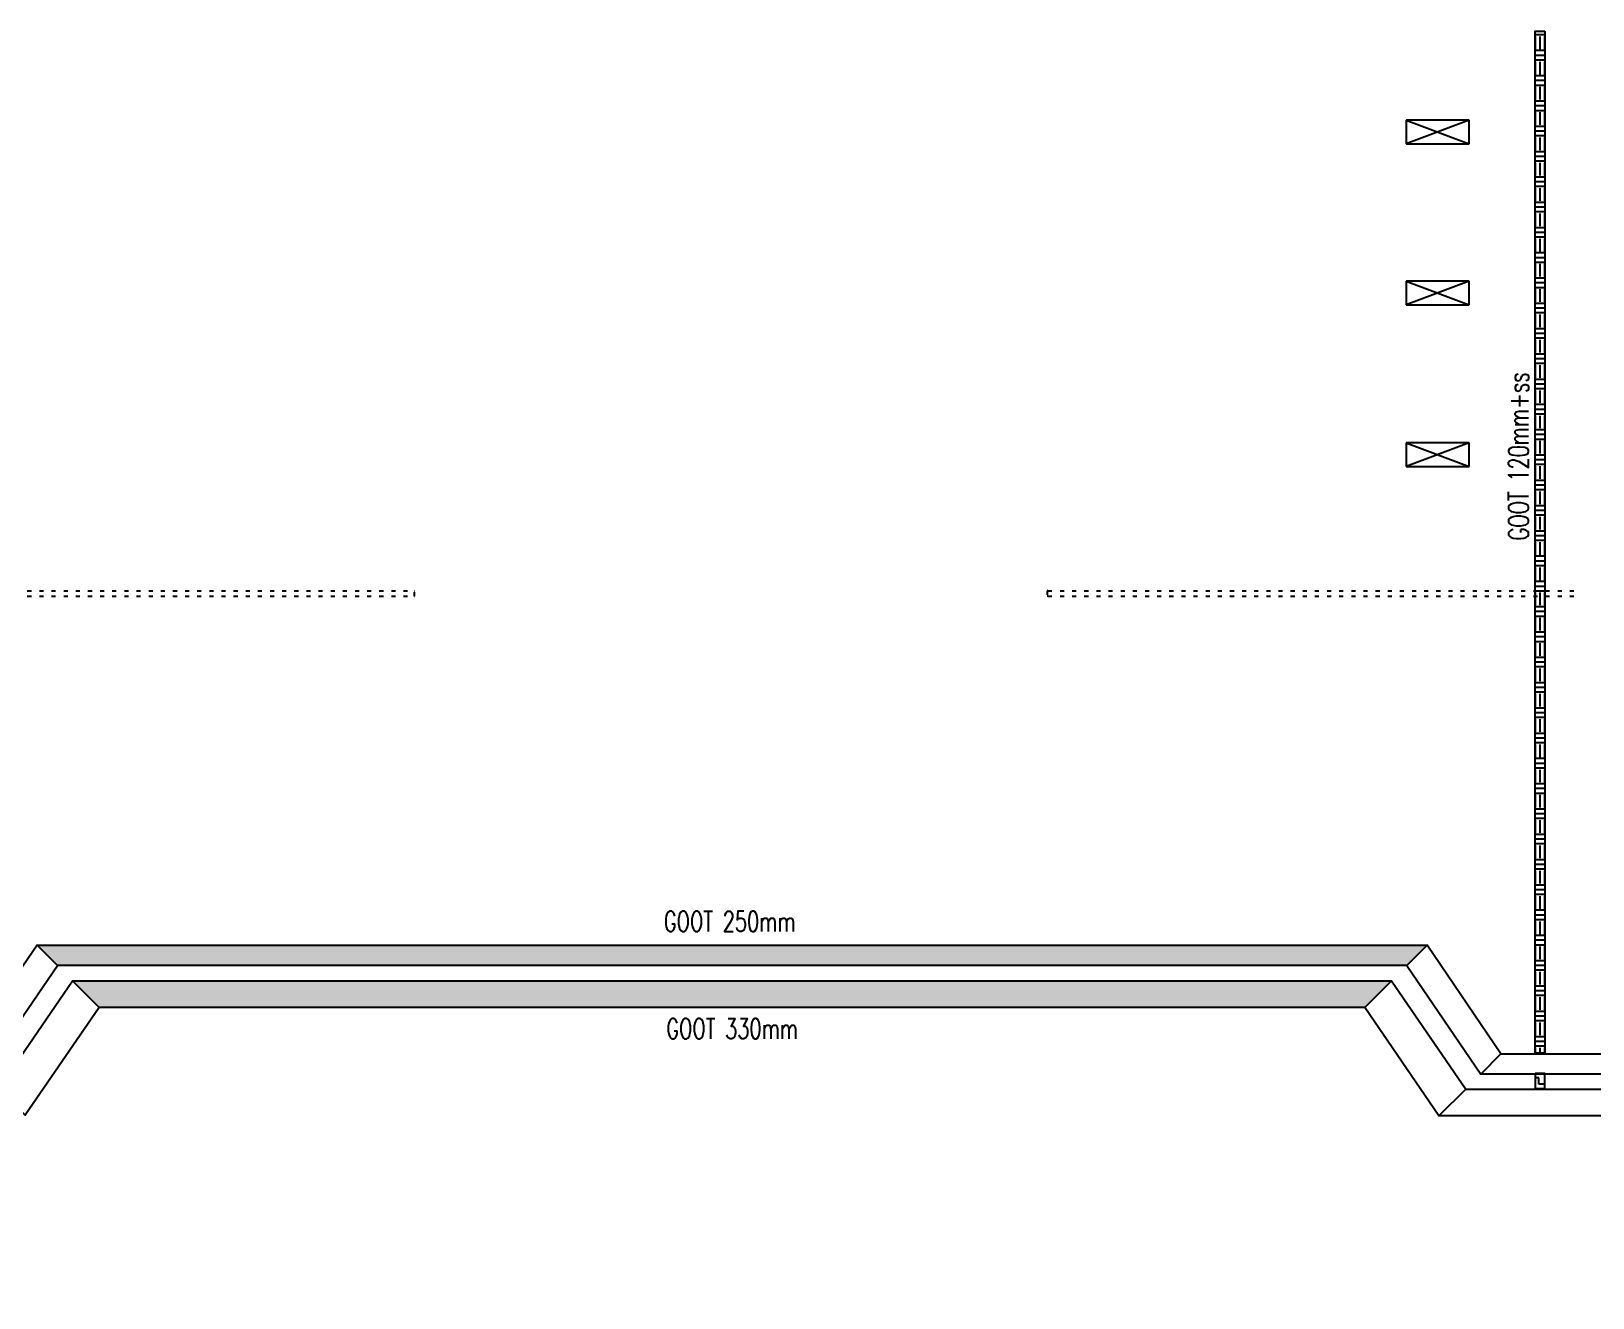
# Model space of a CAD drawing. Header units: millimetres. Extents: x -3262 to 113612, y 0 to 217318.
# Drawn here: x 71620 to 90919, y 47606 to 63260 of the extents above; entities that cross this region are included whole.
import ezdxf

# ---------------------------------------------------------------- set-up
doc = ezdxf.new("R2010")
doc.units = ezdxf.units.MM
doc.header["$LTSCALE"] = 100
doc.linetypes.add('SMALL_DASH', pattern=[1.5, 0.5, -1])
doc.layers.add('EL6131--_ENERGIEBEDR (1996)', color=2, linetype='Continuous')
doc.layers.add('EL6131--_WG', color=3, linetype='Continuous')
doc.styles.add('buro-018', font='BUROFONT.shx', dxfattribs={"height": 180})
doc.styles.add('ROMANS', font='ROMANS', dxfattribs={"width": 0.7})
doc.styles.add('STABICAD-018', font='ISOCP.SHX', dxfattribs={"height": 1.8})

# ---------------------------------------------------------------- blocks, each defined once
blk = doc.blocks.new('*X85')
at = {"color": 0}
for p, q in [((36740, 13125), (36797, 13125)), ((36797, 13203), (36875, 13203)), ((36797, 13125), (36797, 13203)), ((36875, 13203), (36875, 13244)), ((36875, 13125), (36927, 13125)), ((36875, 13124), (36875, 13125))]:
    blk.add_line(p, q, dxfattribs=at)
blk = doc.blocks.new('*X86')
at = {"color": 0}
for p, q in [((35401, 13242), (35469, 13242)), ((35401, 13184), (35469, 13184)), ((35401, 13125), (35469, 13125)), ((35488, 13124), (35488, 13244)), ((35547, 13124), (35547, 13244)), ((35605, 13124), (35605, 13244)), ((35625, 13242), (35781, 13242)), ((35625, 13184), (35781, 13184)), ((35625, 13125), (35781, 13125)), ((35801, 13124), (35801, 13244)), ((35859, 13124), (35859, 13244)), ((35918, 13124), (35918, 13244)), ((35938, 13242), (36094, 13242)), ((35938, 13184), (36094, 13184)), ((35938, 13125), (36094, 13125)), ((36113, 13124), (36113, 13244)), ((36172, 13124), (36172, 13244)), ((36230, 13124), (36230, 13244)), ((36250, 13242), (36406, 13242)), ((36250, 13184), (36406, 13184)), ((36250, 13125), (36406, 13125)), ((36426, 13124), (36426, 13244)), ((36484, 13124), (36484, 13244)), ((36543, 13124), (36543, 13244)), ((36562, 13242), (36719, 13242)), ((36562, 13184), (36719, 13184)), ((36562, 13125), (36719, 13125)), ((36738, 13124), (36738, 13244)), ((36797, 13124), (36797, 13244)), ((36855, 13124), (36855, 13244)), ((36875, 13242), (37031, 13242)), ((36875, 13184), (37031, 13184)), ((36875, 13125), (37031, 13125)), ((37051, 13124), (37051, 13244)), ((37109, 13124), (37109, 13244)), ((37168, 13124), (37168, 13244)), ((37188, 13242), (37344, 13242)), ((37188, 13184), (37344, 13184)), ((37188, 13125), (37344, 13125)), ((37363, 13124), (37363, 13244)), ((37422, 13124), (37422, 13244)), ((37480, 13124), (37480, 13244)), ((37500, 13242), (37656, 13242)), ((37500, 13184), (37656, 13184)), ((37500, 13125), (37656, 13125)), ((37676, 13124), (37676, 13244)), ((37734, 13124), (37734, 13244)), ((37793, 13124), (37793, 13244)), ((37812, 13242), (37969, 13242)), ((37812, 13184), (37969, 13184)), ((37812, 13125), (37969, 13125)), ((37988, 13124), (37988, 13244)), ((38047, 13124), (38047, 13244)), ((38105, 13124), (38105, 13244)), ((38125, 13242), (38281, 13242)), ((38125, 13184), (38281, 13184)), ((38125, 13125), (38281, 13125)), ((38301, 13124), (38301, 13244)), ((38359, 13124), (38359, 13244)), ((38418, 13124), (38418, 13244)), ((38438, 13242), (38594, 13242)), ((38438, 13184), (38594, 13184)), ((38438, 13125), (38594, 13125)), ((38613, 13124), (38613, 13244)), ((38672, 13124), (38672, 13244)), ((38730, 13124), (38730, 13244)), ((38750, 13242), (38906, 13242)), ((38750, 13184), (38906, 13184)), ((38750, 13125), (38906, 13125)), ((38926, 13124), (38926, 13244)), ((38984, 13124), (38984, 13244)), ((39043, 13124), (39043, 13244)), ((39062, 13242), (39219, 13242)), ((39062, 13184), (39219, 13184)), ((39062, 13125), (39219, 13125)), ((39238, 13124), (39238, 13244)), ((39297, 13124), (39297, 13244)), ((39355, 13124), (39355, 13244)), ((39375, 13242), (39531, 13242)), ((39375, 13184), (39531, 13184)), ((39375, 13125), (39531, 13125)), ((39551, 13124), (39551, 13244)), ((39609, 13124), (39609, 13244)), ((39668, 13124), (39668, 13244)), ((39688, 13242), (39844, 13242)), ((39688, 13184), (39844, 13184)), ((39688, 13125), (39844, 13125)), ((39863, 13124), (39863, 13244)), ((39922, 13124), (39922, 13244)), ((39980, 13124), (39980, 13244)), ((40000, 13242), (40156, 13242)), ((40000, 13184), (40156, 13184)), ((40000, 13125), (40156, 13125)), ((40176, 13124), (40176, 13244)), ((40234, 13124), (40234, 13244)), ((40293, 13124), (40293, 13244)), ((40312, 13242), (40469, 13242)), ((40312, 13184), (40469, 13184)), ((40312, 13125), (40469, 13125)), ((40488, 13124), (40488, 13244)), ((40547, 13124), (40547, 13244)), ((40605, 13124), (40605, 13244)), ((40625, 13242), (40781, 13242)), ((40625, 13184), (40781, 13184)), ((40625, 13125), (40781, 13125)), ((40801, 13124), (40801, 13244)), ((40859, 13124), (40859, 13244)), ((40918, 13124), (40918, 13244)), ((40938, 13242), (41094, 13242)), ((40938, 13184), (41094, 13184)), ((40938, 13125), (41094, 13125)), ((41113, 13124), (41113, 13244)), ((41172, 13124), (41172, 13244)), ((41230, 13124), (41230, 13244)), ((41250, 13242), (41406, 13242)), ((41250, 13184), (41406, 13184)), ((41250, 13125), (41406, 13125)), ((41426, 13124), (41426, 13244)), ((41484, 13124), (41484, 13244)), ((41543, 13124), (41543, 13244)), ((41562, 13242), (41719, 13242)), ((41562, 13184), (41719, 13184)), ((41562, 13125), (41719, 13125)), ((41738, 13124), (41738, 13244)), ((41797, 13124), (41797, 13244)), ((41855, 13124), (41855, 13244)), ((41875, 13242), (42031, 13242)), ((41875, 13184), (42031, 13184)), ((41875, 13125), (42031, 13125)), ((42051, 13124), (42051, 13244)), ((42109, 13124), (42109, 13244)), ((42168, 13124), (42168, 13244)), ((42188, 13242), (42344, 13242)), ((42188, 13184), (42344, 13184)), ((42188, 13125), (42344, 13125)), ((42363, 13124), (42363, 13244)), ((42422, 13124), (42422, 13244)), ((42480, 13124), (42480, 13244)), ((42500, 13242), (42656, 13242)), ((42500, 13184), (42656, 13184)), ((42500, 13125), (42656, 13125)), ((42676, 13124), (42676, 13244)), ((42734, 13124), (42734, 13244)), ((42793, 13124), (42793, 13244)), ((42812, 13242), (42969, 13242)), ((42812, 13184), (42969, 13184)), ((42812, 13125), (42969, 13125)), ((42988, 13124), (42988, 13244)), ((43047, 13124), (43047, 13244)), ((43105, 13124), (43105, 13244)), ((43125, 13242), (43281, 13242)), ((43125, 13184), (43281, 13184)), ((43125, 13125), (43281, 13125)), ((43301, 13124), (43301, 13244)), ((43359, 13124), (43359, 13244)), ((43418, 13124), (43418, 13244)), ((43438, 13242), (43594, 13242)), ((43438, 13184), (43594, 13184)), ((43438, 13125), (43594, 13125)), ((43613, 13124), (43613, 13244)), ((43672, 13124), (43672, 13244)), ((43730, 13124), (43730, 13244)), ((43750, 13242), (43906, 13242)), ((43750, 13184), (43906, 13184)), ((43750, 13125), (43906, 13125)), ((43926, 13124), (43926, 13244)), ((43984, 13124), (43984, 13244)), ((44043, 13124), (44043, 13244)), ((44062, 13242), (44219, 13242)), ((44062, 13184), (44219, 13184)), ((44062, 13125), (44219, 13125)), ((44238, 13124), (44238, 13244)), ((44297, 13124), (44297, 13244)), ((44355, 13124), (44355, 13244)), ((44375, 13242), (44531, 13242)), ((44375, 13184), (44531, 13184)), ((44375, 13125), (44531, 13125)), ((44551, 13124), (44551, 13244)), ((44609, 13124), (44609, 13244)), ((44668, 13124), (44668, 13244)), ((44688, 13242), (44844, 13242)), ((44688, 13184), (44844, 13184)), ((44688, 13125), (44844, 13125)), ((44863, 13124), (44863, 13244)), ((44922, 13124), (44922, 13244)), ((44980, 13124), (44980, 13244)), ((45000, 13242), (45156, 13242)), ((45000, 13184), (45156, 13184)), ((45000, 13125), (45156, 13125)), ((45176, 13124), (45176, 13244)), ((45234, 13124), (45234, 13244)), ((45293, 13124), (45293, 13244)), ((45312, 13242), (45469, 13242)), ((45312, 13184), (45469, 13184)), ((45312, 13125), (45469, 13125)), ((45488, 13124), (45488, 13244)), ((45547, 13124), (45547, 13244)), ((45605, 13124), (45605, 13244)), ((45625, 13242), (45781, 13242)), ((45625, 13184), (45781, 13184)), ((45625, 13125), (45781, 13125)), ((45801, 13124), (45801, 13244)), ((45859, 13124), (45859, 13244)), ((45918, 13124), (45918, 13244)), ((45938, 13242), (46094, 13242)), ((45938, 13184), (46094, 13184)), ((45938, 13125), (46094, 13125)), ((46113, 13124), (46113, 13244)), ((46172, 13124), (46172, 13244)), ((46230, 13124), (46230, 13244)), ((46250, 13242), (46406, 13242)), ((46250, 13184), (46406, 13184)), ((46250, 13125), (46406, 13125)), ((46426, 13124), (46426, 13244)), ((46484, 13124), (46484, 13244)), ((46543, 13124), (46543, 13244)), ((46562, 13242), (46719, 13242)), ((46562, 13184), (46719, 13184)), ((46562, 13125), (46719, 13125)), ((46738, 13124), (46738, 13244)), ((46797, 13124), (46797, 13244)), ((46855, 13124), (46855, 13244)), ((46875, 13242), (47031, 13242)), ((46875, 13184), (47031, 13184)), ((46875, 13125), (47031, 13125)), ((47051, 13124), (47051, 13244)), ((47109, 13124), (47109, 13244)), ((47168, 13124), (47168, 13244)), ((47188, 13242), (47344, 13242)), ((47188, 13184), (47344, 13184)), ((47188, 13125), (47344, 13125)), ((47363, 13124), (47363, 13244)), ((47422, 13124), (47422, 13244)), ((47480, 13124), (47480, 13244)), ((47500, 13242), (47656, 13242)), ((47500, 13184), (47656, 13184)), ((47500, 13125), (47656, 13125)), ((47676, 13124), (47676, 13244)), ((47734, 13124), (47734, 13244)), ((47793, 13124), (47793, 13244)), ((47812, 13242), (47969, 13242)), ((47812, 13184), (47969, 13184)), ((47812, 13125), (47969, 13125)), ((47988, 13124), (47988, 13244))]:
    blk.add_line(p, q, dxfattribs=at)
blk = doc.blocks.new('E00112')
at = {"color": 0, "linetype": 'Continuous'}
for p, q in [((0, 1), (-1, 1)), ((-1, 1), (-1, 0)), ((-1, 0), (0, 1)), ((-1, 1), (0, 0)), ((0, 0), (0, 1)), ((-1, 0), (0, 0))]:
    blk.add_line(p, q, dxfattribs=at)
blk = doc.blocks.new('*U174')
at = {"color": 0, "linetype": 'SMALL_DASH'}
for p, q in [((8, 31.5, -2700), (6600, 31.5, -2700)), ((8, -31.5, -2700), (6600, -31.5, -2700))]:
    blk.add_line(p, q, dxfattribs=at)
at = {"color": 2, "style": 'buro-018'}
for tag in ['CODE', 'SECTIONCODE', 'POSITIONCODE']:
    blk.add_attdef(tag, (0, 0), '', height=1.8, dxfattribs=at)
blk = doc.blocks.new('*U171')
at = {"color": 0, "linetype": 'SMALL_DASH'}
for p, q in [((0, 32, -2700), (6429, 32, -2700)), ((0, -32, -2700), (6429, -32, -2700))]:
    blk.add_line(p, q, dxfattribs=at)
at = {"color": 2, "style": 'buro-018'}
for tag, p in [('POSITIONCODE', (3097, 300)), ('CODE', (0, 0)), ('SECTIONCODE', (0, 0))]:
    blk.add_attdef(tag, p, '', height=1.8, dxfattribs=at)
blk = doc.blocks.new('*U172')
at = {"color": 0, "linetype": 'SMALL_DASH'}
for p, q in [((-8, 34, -2700), (0, 34, -2700)), ((0, -34, -2700), (0, 34, -2700)), ((-8, -34, -2700), (0, -34, -2700))]:
    blk.add_line(p, q, dxfattribs=at)
at = {"color": 2}
for tag, p, style in [('CODE', (0, 0, 100), 'STABICAD-018'), ('POSITIONCODE', (0, 0), 'buro-018'), ('SECTIONCODE', (0, 0), 'buro-018')]:
    blk.add_attdef(tag, p, '', height=1.8, dxfattribs=dict(at, style=style))
blk = doc.blocks.new('*U175')
at = {"color": 0, "linetype": 'SMALL_DASH'}
for p, q in [((-8, 34, -2700), (0, 34, -2700)), ((0, -34, -2700), (0, 34, -2700)), ((-8, -34, -2700), (0, -34, -2700))]:
    blk.add_line(p, q, dxfattribs=at)
at = {"color": 2}
for tag, p, style in [('CODE', (0, 0, 100), 'STABICAD-018'), ('POSITIONCODE', (0, 0), 'buro-018'), ('SECTIONCODE', (0, 0), 'buro-018')]:
    blk.add_attdef(tag, p, '', height=1.8, dxfattribs=dict(at, style=style))

msp = doc.modelspace()

# ---------------------------------------------------------------- hatches: boundary and pattern name
at = {"layer": 'EL6131--_ENERGIEBEDR (1996)', "linetype": 'Continuous'}
h = msp.add_hatch(dxfattribs=at)
h.set_pattern_fill('STARS', color=1, scale=25)
h.set_pattern_definition([(0, (2910.98, -141805.44), (0, 137.48153), [79.375, -79.375]), (60, (2910.98, -141805.44), (-119.0625, 68.74077), [79.375, -79.375]), (120, (2950.67, -141736.7), (-119.0625, -68.74077), [79.375, -79.375])])
h.paths.add_polyline_path([(88870, 51962), (88620, 51712), (71944, 51712), (71694, 51962)])
h = msp.add_hatch(dxfattribs=at)
h.set_pattern_fill('ZIGZAG', color=1, scale=25)
h.set_pattern_definition([(0, (2910.98, -141805.44), (79.375, 79.375), [79.375, -79.375]), (90, (2990.36, -141805.44), (-79.375, 79.375), [79.375, -79.375])])
h.paths.add_polyline_path([(72131, 51525), (88433, 51525), (88103, 51195), (72461, 51195)])

# ---------------------------------------------------------------- linework, layer by layer
at = {"layer": 'EL6131--_ENERGIEBEDR (1996)'}
for points in [[(90328, 63260), (90328, 50628), (90208, 50628), (90208, 63260)], [(71694, 51962), (70780, 50628), (71030, 50378), (71944, 51712)], [(88870, 51962), (88620, 51712), (71944, 51712), (71694, 51962)], [(89534, 50370), (89784, 50620), (88870, 51962), (88620, 51712)], [(71217, 50191), (72131, 51525), (72461, 51195), (71547, 49861)], [(72131, 51525), (88433, 51525), (88103, 51195), (72461, 51195)], [(88433, 51525), (89350, 50183), (89018, 49853), (88103, 51195)], [(97673, 48373), (97673, 48123), (94944, 48123), (94944, 50370), (89534, 50370), (89784, 50620), (95194, 50620), (95194, 48373)], [(90208, 50378), (90208, 50191), (90328, 50191), (90328, 50378)], [(97577, 47936), (97577, 47606), (94157, 47606), (94157, 49853), (89018, 49853), (89350, 50183), (94487, 50183), (94487, 47936)]]:
    msp.add_lwpolyline(points, close=True, dxfattribs=at)

# ---------------------------------------------------------------- block references
at = {"layer": 'EL6131--_ENERGIEBEDR (1996)', "color": 1, "linetype": 'Continuous', "rotation": 90}
for name, p in [('*X86', (103451, 15227)), ('*X85', (103453, 13451))]:
    msp.add_blockref(name, p, dxfattribs=at)
at = {"layer": 'EL6131--_WG', "xscale": 292.5, "yscale": 780, "zscale": 292.5, "rotation": 270}
for p in [(88612, 61867), (88612, 59880), (88612, 57882)]:
    msp.add_blockref('E00112', p, dxfattribs=at)
at = {"layer": 'EL6131--_WG', "linetype": 'SMALL_DASH'}
for name, p in [('*U171', (69922, 56310, 2700)), ('*U172', (76359, 56310, 2700)), ('*U174', (84177, 56310, 2700))]:
    msp.add_blockref(name, p, dxfattribs=at)
at = {"layer": 'EL6131--_WG', "linetype": 'SMALL_DASH', "rotation": 180}
msp.add_blockref('*U175', (84177, 56310, 2700), dxfattribs=at)

# ---------------------------------------------------------------- texts
at = {"layer": 'EL6131--_ENERGIEBEDR (1996)', "color": 1, "linetype": 'Continuous', "style": 'ROMANS', "width": 0.7}
msp.add_text('GOOT 120mm+ss', height=250, rotation=90, dxfattribs=at).set_placement((90126, 56966))
for s, p in [('GOOT 250mm', (79439, 52133)), ('GOOT 330mm', (79469, 50808))]:
    msp.add_text(s, height=250, dxfattribs=at).set_placement(p)

doc.saveas('drawing.dxf')
